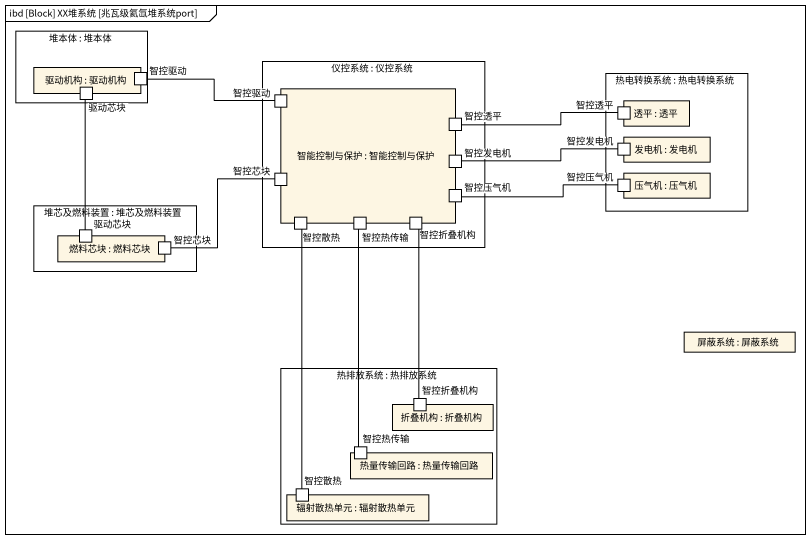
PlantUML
@startuml
mainframe ibd [Block] XX堆系统 [兆瓦级氦氙堆系统port]
rectangle "堆本体 : 堆本体" as 堆本体 {
  rectangle "驱动机构 : 驱动机构" as 驱动机构 {
    port 智控驱动
    port 驱动芯块
  }
}
rectangle "仪控系统 : 仪控系统" as 仪控系统 {
  rectangle "智能控制与保护 : 智能控制与保护" as 智能控制与保护 {
    port "智控驱动" as 智控驱动_2
    port 智控透平
    port 智控发电机
    port 智控芯块
    port 智控压气机
    port 智控散热
    port 智控热传输
    port 智控折叠机构
  }
}
rectangle "热电转换系统 : 热电转换系统" as 热电转换系统 {
  rectangle "透平 : 透平" as 透平 {
    port "智控透平" as 智控透平_2
  }
  rectangle "发电机 : 发电机" as 发电机 {
    port "智控发电机" as 智控发电机_2
  }
  rectangle "压气机 : 压气机" as 压气机 {
    port "智控压气机" as 智控压气机_2
  }
}
rectangle "堆芯及燃料装置 : 堆芯及燃料装置" as 堆芯及燃料装置 {
  rectangle "燃料芯块 : 燃料芯块" as 燃料芯块 {
    port "驱动芯块" as 驱动芯块_2
    port "智控芯块" as 智控芯块_2
  }
}
rectangle "屏蔽系统 : 屏蔽系统" as 屏蔽系统
rectangle "热排放系统 : 热排放系统" as 热排放系统 {
  rectangle "折叠机构 : 折叠机构" as 折叠机构 {
    port "智控折叠机构" as 智控折叠机构_2
  }
  rectangle "热量传输回路 : 热量传输回路" as 热量传输回路 {
    port "智控热传输" as 智控热传输_2
  }
  rectangle "辐射散热单元 : 辐射散热单元" as 辐射散热单元 {
    port "智控散热" as 智控散热_2
  }
}
智控驱动 -right- 智控驱动_2
驱动芯块 -- 驱动芯块_2
智控透平 -right- 智控透平_2
智控发电机 -right- 智控发电机_2
智控芯块 -left- 智控芯块_2
智控压气机 -right- 智控压气机_2
智控散热 -- 智控散热_2
智控热传输 -- 智控热传输_2
智控折叠机构 -- 智控折叠机构_2
@enduml
